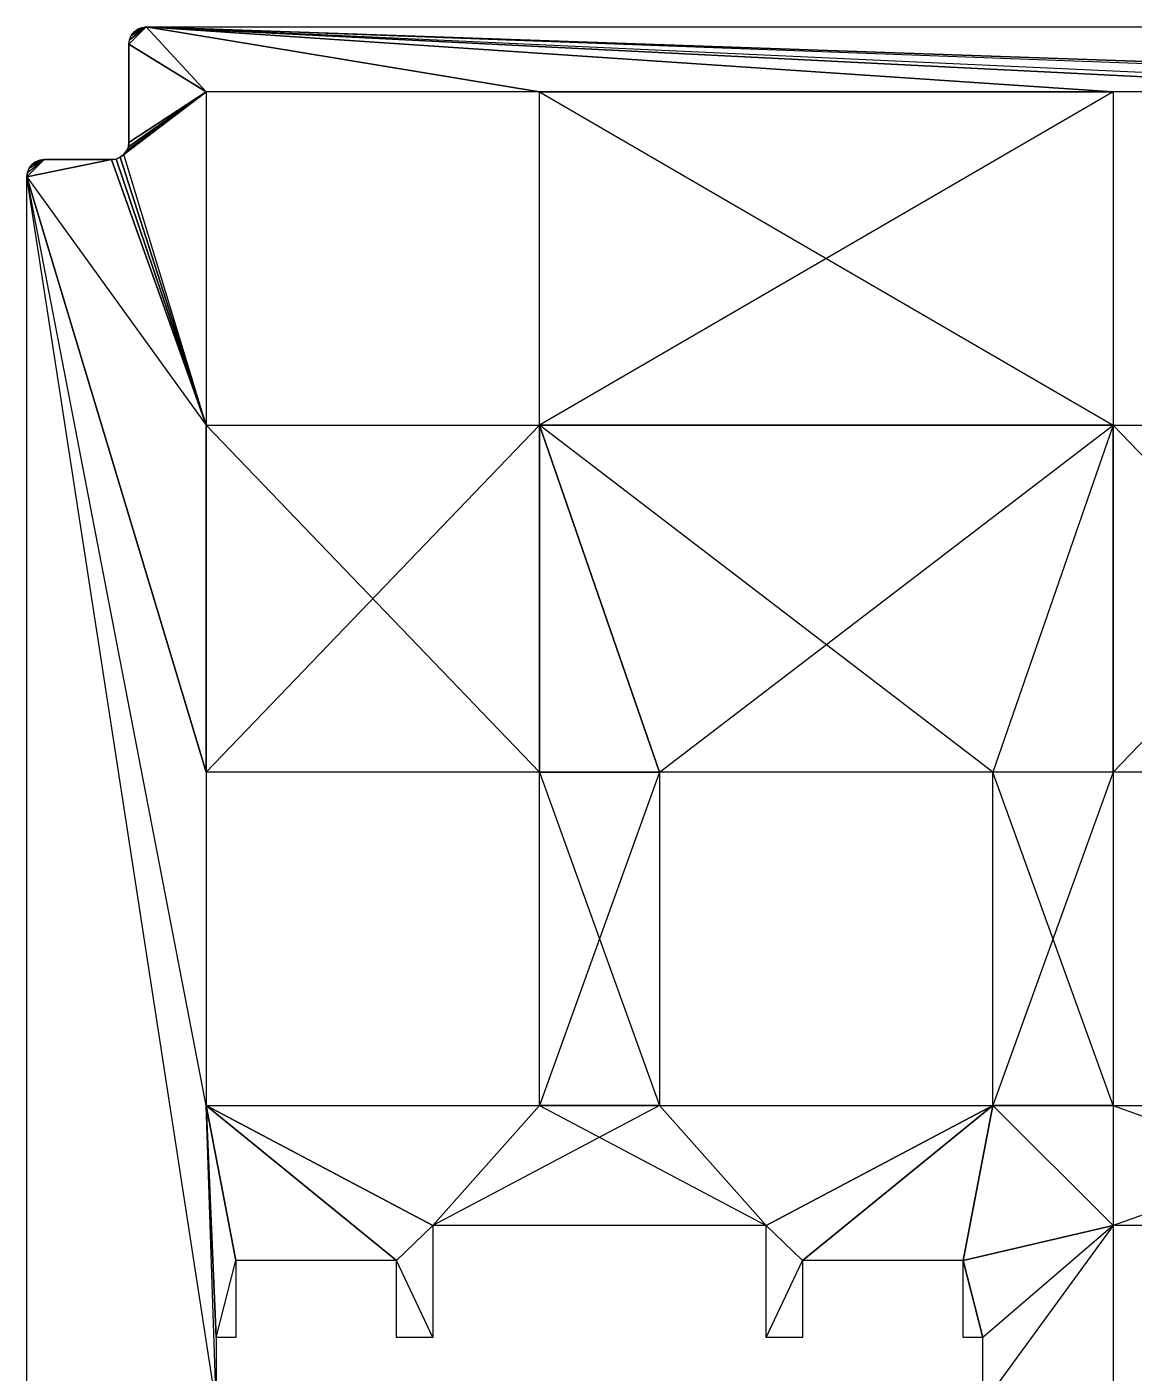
# Model space of a CAD drawing. Extents: x 0 to 157, y -131 to -5.
# Drawn here: x 0 to 44.9, y -59.2 to -4.6 of the extents above; entities that cross this region are included whole.
import ezdxf

# ---------------------------------------------------------------- set-up
doc = ezdxf.new("R2010")
doc.units = 0
doc.layers.add('NewKeebPlate_v2001', color=7, linetype='CONTINUOUS')

msp = doc.modelspace()

# ---------------------------------------------------------------- linework, layer by layer
at = {"layer": 'NewKeebPlate_v2001'}
for p, q in [((4.13269, -5.32484), (4.83269, -4.62484)), ((4.13269, -5.32484), (4.83269, -4.62484)), ((4.83269, -4.62484, 1.5), (4.13269, -5.32484, 1.5)), ((4.83269, -4.62484, 1.5), (4.13269, -5.32484, 1.5)), ((4.15654, -5.14366), (4.83269, -4.62484)), ((4.15654, -5.14366), (4.83269, -4.62484)), ((4.83269, -4.62484, 1.5), (4.15654, -5.14366, 1.5)), ((4.83269, -4.62484, 1.5), (4.15654, -5.14366, 1.5)), ((4.22647, -4.97484), (4.83269, -4.62484)), ((4.22647, -4.97484), (4.83269, -4.62484)), ((4.83269, -4.62484, 1.5), (4.22647, -4.97484, 1.5)), ((4.83269, -4.62484, 1.5), (4.22647, -4.97484, 1.5)), ((4.22647, -4.97484), (4.33771, -4.82986)), ((4.22647, -4.97484), (4.33771, -4.82986)), ((4.22647, -4.97484, 1.5), (4.33771, -4.82986)), ((4.22647, -4.97484, 1.5), (4.33771, -4.82986)), ((4.22647, -4.97484, 1.5), (4.33771, -4.82986, 1.5)), ((4.22647, -4.97484, 1.5), (4.33771, -4.82986, 1.5)), ((4.33771, -4.82986), (4.83269, -4.62484)), ((4.33771, -4.82986), (4.83269, -4.62484)), ((4.83269, -4.62484, 1.5), (4.33771, -4.82986, 1.5)), ((4.83269, -4.62484, 1.5), (4.33771, -4.82986, 1.5)), ((4.33771, -4.82986), (4.48269, -4.71862)), ((4.33771, -4.82986), (4.48269, -4.71862)), ((4.33771, -4.82986, 1.5), (4.48269, -4.71862)), ((4.33771, -4.82986, 1.5), (4.48269, -4.71862)), ((4.33771, -4.82986, 1.5), (4.48269, -4.71862, 1.5)), ((4.33771, -4.82986, 1.5), (4.48269, -4.71862, 1.5)), ((4.33771, -4.82986, 1.5), (4.33771, -4.82986)), ((4.33771, -4.82986, 1.5), (4.33771, -4.82986)), ((4.48269, -4.71862), (4.83269, -4.62484)), ((4.48269, -4.71862), (4.83269, -4.62484)), ((4.83269, -4.62484, 1.5), (4.48269, -4.71862, 1.5)), ((4.83269, -4.62484, 1.5), (4.48269, -4.71862, 1.5)), ((4.48269, -4.71862), (4.65151, -4.64869)), ((4.48269, -4.71862), (4.65151, -4.64869)), ((4.48269, -4.71862, 1.5), (4.65151, -4.64869)), ((4.48269, -4.71862, 1.5), (4.65151, -4.64869)), ((4.48269, -4.71862, 1.5), (4.65151, -4.64869, 1.5)), ((4.48269, -4.71862, 1.5), (4.65151, -4.64869, 1.5)), ((4.48269, -4.71862, 1.5), (4.48269, -4.71862)), ((4.48269, -4.71862, 1.5), (4.48269, -4.71862)), ((4.65151, -4.64869), (4.83269, -4.62484)), ((4.65151, -4.64869), (4.83269, -4.62484)), ((4.65151, -4.64869, 1.5), (4.83269, -4.62484)), ((4.65151, -4.64869, 1.5), (4.83269, -4.62484)), ((4.65151, -4.64869, 1.5), (4.83269, -4.62484, 1.5)), ((4.65151, -4.64869, 1.5), (4.83269, -4.62484, 1.5)), ((4.65151, -4.64869, 1.5), (4.65151, -4.64869)), ((4.65151, -4.64869, 1.5), (4.65151, -4.64869)), ((4.83269, -4.62484), (80.7394, -7.25754)), ((75.8696, -7.25754), (4.83269, -4.62484)), ((62.3689, -7.25754), (4.83269, -4.62484)), ((75.8696, -7.25754), (4.83269, -4.62484)), ((57.4991, -7.25754), (4.83269, -4.62484)), ((62.3689, -7.25754), (4.83269, -4.62484)), ((57.4991, -7.25754), (4.83269, -4.62484)), ((43.9985, -7.25754), (4.83269, -4.62484)), ((20.7581, -7.25754), (4.83269, -4.62484)), ((43.9985, -7.25754), (4.83269, -4.62484)), ((7.25754, -7.25754), (4.83269, -4.62484)), ((20.7581, -7.25754), (4.83269, -4.62484)), ((7.25754, -7.25754), (4.83269, -4.62484)), ((4.83269, -4.62484), (80.7394, -7.25754)), ((4.83269, -4.62484), (152.265, -4.62484)), ((4.83269, -4.62484, 1.5), (4.83269, -4.62484)), ((4.83269, -4.62484), (152.265, -4.62484)), ((4.83269, -4.62484), (152.265, -4.62484, 1.5)), ((4.83269, -4.62484, 1.5), (152.265, -4.62484, 1.5)), ((4.83269, -4.62484), (152.265, -4.62484, 1.5)), ((4.83269, -4.62484, 1.5), (4.83269, -4.62484)), ((7.25754, -7.25754, 1.5), (4.83269, -4.62484, 1.5)), ((4.83269, -4.62484, 1.5), (57.4991, -7.25754, 1.5)), ((62.3689, -7.25754, 1.5), (4.83269, -4.62484, 1.5)), ((75.8696, -7.25754, 1.5), (4.83269, -4.62484, 1.5)), ((62.3689, -7.25754, 1.5), (4.83269, -4.62484, 1.5)), ((80.7394, -7.25754, 1.5), (4.83269, -4.62484, 1.5)), ((75.8696, -7.25754, 1.5), (4.83269, -4.62484, 1.5)), ((4.83269, -4.62484, 1.5), (152.265, -4.62484, 1.5)), ((80.7394, -7.25754, 1.5), (4.83269, -4.62484, 1.5)), ((4.83269, -4.62484, 1.5), (57.4991, -7.25754, 1.5)), ((4.83269, -4.62484, 1.5), (43.9985, -7.25754, 1.5)), ((4.83269, -4.62484, 1.5), (43.9985, -7.25754, 1.5)), ((4.83269, -4.62484, 1.5), (20.7581, -7.25754, 1.5)), ((7.25754, -7.25754, 1.5), (4.83269, -4.62484, 1.5)), ((4.83269, -4.62484, 1.5), (20.7581, -7.25754, 1.5)), ((4.13269, -5.32484), (4.15654, -5.14366)), ((4.13269, -5.32484), (4.15654, -5.14366)), ((4.13269, -5.32484, 1.5), (4.15654, -5.14366)), ((4.13269, -5.32484, 1.5), (4.15654, -5.14366)), ((4.13269, -5.32484, 1.5), (4.15654, -5.14366, 1.5)), ((4.13269, -5.32484, 1.5), (4.15654, -5.14366, 1.5)), ((4.13269, -5.32484), (7.25754, -7.25754)), ((4.13269, -9.3), (4.13269, -5.32484)), ((4.13269, -5.32484), (7.25754, -7.25754)), ((4.13269, -5.32484), (4.13269, -5.32484, 1.5)), ((4.13269, -9.3, 1.5), (4.13269, -5.32484, 1.5)), ((4.13269, -5.32484, 1.5), (4.13269, -9.3)), ((4.13269, -9.3), (4.13269, -5.32484)), ((4.13269, -5.32484, 1.5), (4.13269, -9.3)), ((4.13269, -5.32484), (4.13269, -5.32484, 1.5)), ((4.13269, -9.3, 1.5), (4.13269, -5.32484, 1.5)), ((7.25754, -7.25754, 1.5), (4.13269, -5.32484, 1.5)), ((7.25754, -7.25754, 1.5), (4.13269, -5.32484, 1.5)), ((4.15654, -5.14366), (4.22647, -4.97484)), ((4.15654, -5.14366), (4.22647, -4.97484)), ((4.15654, -5.14366, 1.5), (4.22647, -4.97484)), ((4.15654, -5.14366, 1.5), (4.22647, -4.97484)), ((4.15654, -5.14366, 1.5), (4.22647, -4.97484, 1.5)), ((4.15654, -5.14366, 1.5), (4.22647, -4.97484, 1.5)), ((4.15654, -5.14366, 1.5), (4.15654, -5.14366)), ((4.15654, -5.14366, 1.5), (4.15654, -5.14366)), ((4.22647, -4.97484, 1.5), (4.22647, -4.97484)), ((4.22647, -4.97484, 1.5), (4.22647, -4.97484)), ((3.92766, -9.79497), (7.25754, -7.25754)), ((3.92766, -9.79497), (7.25754, -7.25754)), ((7.25754, -7.25754, 1.5), (3.92766, -9.79497, 1.5)), ((7.25754, -7.25754, 1.5), (3.92766, -9.79497, 1.5)), ((4.03891, -9.65), (7.25754, -7.25754)), ((4.03891, -9.65), (7.25754, -7.25754)), ((7.25754, -7.25754, 1.5), (4.03891, -9.65, 1.5)), ((7.25754, -7.25754, 1.5), (4.03891, -9.65, 1.5)), ((4.10884, -9.48117), (7.25754, -7.25754)), ((4.10884, -9.48117), (7.25754, -7.25754)), ((7.25754, -7.25754, 1.5), (4.10884, -9.48117, 1.5)), ((7.25754, -7.25754, 1.5), (4.10884, -9.48117, 1.5)), ((4.13269, -9.3), (7.25754, -7.25754)), ((4.13269, -9.3), (7.25754, -7.25754)), ((7.25754, -7.25754, 1.5), (4.13269, -9.3, 1.5)), ((7.25754, -7.25754, 1.5), (4.13269, -9.3, 1.5)), ((20.7581, -7.25754), (7.25754, -7.25754)), ((7.25754, -7.25754), (7.25754, -20.7581)), ((7.25754, -7.25754), (7.25754, -20.7581)), ((7.25754, -7.25754), (7.25754, -20.7581, 1.5)), ((7.25754, -7.25754, 1.5), (7.25754, -20.7581, 1.5)), ((7.25754, -7.25754), (7.25754, -20.7581, 1.5)), ((7.25754, -7.25754), (7.25754, -7.25754, 1.5)), ((7.25754, -7.25754), (7.25754, -7.25754, 1.5)), ((20.7581, -7.25754), (7.25754, -7.25754)), ((20.7581, -7.25754), (7.25754, -7.25754, 1.5)), ((20.7581, -7.25754, 1.5), (7.25754, -7.25754, 1.5)), ((20.7581, -7.25754), (7.25754, -7.25754, 1.5)), ((7.25754, -7.25754, 1.5), (7.25754, -20.7581, 1.5)), ((20.7581, -7.25754, 1.5), (7.25754, -7.25754, 1.5)), ((43.9985, -7.25754), (20.7581, -7.25754)), ((20.7581, -20.7581), (20.7581, -7.25754)), ((43.9985, -7.25754), (20.7581, -7.25754)), ((43.9985, -7.25754), (20.7581, -20.7581)), ((43.9985, -7.25754), (20.7581, -20.7581)), ((20.7581, -7.25754, 1.5), (20.7581, -7.25754)), ((20.7581, -20.7581), (20.7581, -7.25754)), ((20.7581, -20.7581), (20.7581, -7.25754, 1.5)), ((20.7581, -20.7581, 1.5), (20.7581, -7.25754, 1.5)), ((20.7581, -20.7581), (20.7581, -7.25754, 1.5)), ((20.7581, -7.25754, 1.5), (20.7581, -7.25754)), ((20.7581, -7.25754, 1.5), (43.9985, -7.25754, 1.5)), ((20.7581, -7.25754, 1.5), (43.9985, -7.25754, 1.5)), ((20.7581, -7.25754, 1.5), (43.9985, -20.7581, 1.5)), ((20.7581, -7.25754, 1.5), (43.9985, -20.7581, 1.5)), ((20.7581, -20.7581, 1.5), (20.7581, -7.25754, 1.5)), ((57.4991, -7.25754), (43.9985, -7.25754)), ((43.9985, -7.25754), (43.9985, -20.7581)), ((43.9985, -7.25754), (43.9985, -20.7581)), ((43.9985, -7.25754), (43.9985, -20.7581, 1.5)), ((43.9985, -7.25754, 1.5), (43.9985, -20.7581, 1.5)), ((43.9985, -7.25754), (43.9985, -20.7581, 1.5)), ((43.9985, -7.25754), (43.9985, -7.25754, 1.5)), ((43.9985, -7.25754), (43.9985, -7.25754, 1.5)), ((57.4991, -7.25754), (43.9985, -7.25754)), ((57.4991, -7.25754), (43.9985, -7.25754, 1.5)), ((57.4991, -7.25754, 1.5), (43.9985, -7.25754, 1.5)), ((57.4991, -7.25754), (43.9985, -7.25754, 1.5)), ((57.4991, -7.25754, 1.5), (43.9985, -7.25754, 1.5)), ((43.9985, -7.25754, 1.5), (43.9985, -20.7581, 1.5)), ((3.78269, -9.90622), (3.92766, -9.79497)), ((3.78269, -9.90622, 1.5), (3.92766, -9.79497, 1.5)), ((3.92766, -9.79497), (3.78269, -9.90622, 1.5)), ((3.92766, -9.79497), (3.78269, -9.90622, 1.5)), ((3.78269, -9.90622), (3.92766, -9.79497)), ((3.78269, -9.90622, 1.5), (3.92766, -9.79497, 1.5)), ((3.92766, -9.79497), (4.03891, -9.65)), ((3.92766, -9.79497, 1.5), (4.03891, -9.65, 1.5)), ((4.03891, -9.65), (3.92766, -9.79497, 1.5)), ((4.03891, -9.65), (3.92766, -9.79497, 1.5)), ((3.92766, -9.79497), (4.03891, -9.65)), ((3.92766, -9.79497, 1.5), (4.03891, -9.65, 1.5)), ((7.25754, -20.7581), (3.92766, -9.79497)), ((7.25754, -20.7581), (3.92766, -9.79497)), ((3.92766, -9.79497), (3.92766, -9.79497, 1.5)), ((3.92766, -9.79497), (3.92766, -9.79497, 1.5)), ((7.25754, -20.7581, 1.5), (3.92766, -9.79497, 1.5)), ((7.25754, -20.7581, 1.5), (3.92766, -9.79497, 1.5)), ((4.03891, -9.65), (4.10884, -9.48117)), ((4.03891, -9.65, 1.5), (4.10884, -9.48117, 1.5)), ((4.10884, -9.48117), (4.03891, -9.65, 1.5)), ((4.10884, -9.48117), (4.03891, -9.65, 1.5)), ((4.03891, -9.65), (4.10884, -9.48117)), ((4.03891, -9.65, 1.5), (4.10884, -9.48117, 1.5)), ((4.03891, -9.65), (4.03891, -9.65, 1.5)), ((4.03891, -9.65), (4.03891, -9.65, 1.5)), ((4.10884, -9.48117, 1.5), (4.13269, -9.3, 1.5)), ((4.13269, -9.3), (4.10884, -9.48117, 1.5)), ((4.13269, -9.3), (4.10884, -9.48117, 1.5)), ((4.10884, -9.48117), (4.13269, -9.3)), ((4.10884, -9.48117), (4.13269, -9.3)), ((4.10884, -9.48117, 1.5), (4.13269, -9.3, 1.5)), ((4.10884, -9.48117), (4.10884, -9.48117, 1.5)), ((4.10884, -9.48117), (4.10884, -9.48117, 1.5)), ((4.13269, -9.3, 1.5), (4.13269, -9.3)), ((4.13269, -9.3, 1.5), (4.13269, -9.3)), ((3.43269, -10), (0, -10.7)), ((0.7, -10), (0, -10.7)), ((3.43269, -10), (0, -10.7)), ((0.7, -10), (0, -10.7)), ((0, -10.7, 1.5), (0.7, -10, 1.5)), ((0, -10.7, 1.5), (0.7, -10, 1.5)), ((0, -10.7, 1.5), (3.43269, -10, 1.5)), ((0, -10.7, 1.5), (3.43269, -10, 1.5)), ((0.02385, -10.5188), (0.7, -10)), ((0.02385, -10.5188), (0.7, -10)), ((0.02385, -10.5188, 1.5), (0.7, -10, 1.5)), ((0.02385, -10.5188, 1.5), (0.7, -10, 1.5)), ((0.09378, -10.35), (0.02385, -10.5188)), ((0.02385, -10.5188, 1.5), (0.09378, -10.35)), ((0.02385, -10.5188, 1.5), (0.09378, -10.35)), ((0.02385, -10.5188, 1.5), (0.09378, -10.35, 1.5)), ((0.09378, -10.35), (0.02385, -10.5188)), ((0.02385, -10.5188, 1.5), (0.09378, -10.35, 1.5)), ((0.09378, -10.35), (0.7, -10)), ((0.09378, -10.35), (0.7, -10)), ((0.09378, -10.35, 1.5), (0.7, -10, 1.5)), ((0.09378, -10.35, 1.5), (0.7, -10, 1.5)), ((0.20503, -10.205), (0.09378, -10.35)), ((0.09378, -10.35, 1.5), (0.20503, -10.205)), ((0.09378, -10.35, 1.5), (0.20503, -10.205)), ((0.09378, -10.35, 1.5), (0.20503, -10.205, 1.5)), ((0.20503, -10.205), (0.09378, -10.35)), ((0.09378, -10.35, 1.5), (0.20503, -10.205, 1.5)), ((0.09378, -10.35, 1.5), (0.09378, -10.35)), ((0.09378, -10.35, 1.5), (0.09378, -10.35)), ((0.20503, -10.205), (0.7, -10)), ((0.20503, -10.205), (0.7, -10)), ((0.20503, -10.205, 1.5), (0.7, -10, 1.5)), ((0.20503, -10.205, 1.5), (0.7, -10, 1.5)), ((0.35, -10.0938), (0.20503, -10.205)), ((0.20503, -10.205, 1.5), (0.35, -10.0938)), ((0.20503, -10.205, 1.5), (0.35, -10.0938)), ((0.20503, -10.205, 1.5), (0.35, -10.0938, 1.5)), ((0.35, -10.0938), (0.20503, -10.205)), ((0.20503, -10.205, 1.5), (0.35, -10.0938, 1.5)), ((0.20503, -10.205, 1.5), (0.20503, -10.205)), ((0.20503, -10.205, 1.5), (0.20503, -10.205)), ((0.35, -10.0938), (0.7, -10)), ((0.35, -10.0938), (0.7, -10)), ((0.35, -10.0938, 1.5), (0.7, -10, 1.5)), ((0.35, -10.0938, 1.5), (0.7, -10, 1.5)), ((0.51883, -10.0239), (0.35, -10.0938)), ((0.35, -10.0938, 1.5), (0.51883, -10.0239)), ((0.35, -10.0938, 1.5), (0.51883, -10.0239)), ((0.35, -10.0938, 1.5), (0.51883, -10.0239, 1.5)), ((0.51883, -10.0239), (0.35, -10.0938)), ((0.35, -10.0938, 1.5), (0.51883, -10.0239, 1.5)), ((0.35, -10.0938, 1.5), (0.35, -10.0938)), ((0.35, -10.0938, 1.5), (0.35, -10.0938)), ((0.7, -10), (0.51883, -10.0239)), ((0.51883, -10.0239, 1.5), (0.7, -10)), ((0.51883, -10.0239, 1.5), (0.7, -10)), ((0.51883, -10.0239, 1.5), (0.7, -10, 1.5)), ((0.7, -10), (0.51883, -10.0239)), ((0.51883, -10.0239, 1.5), (0.7, -10, 1.5)), ((0.51883, -10.0239, 1.5), (0.51883, -10.0239)), ((0.51883, -10.0239, 1.5), (0.51883, -10.0239)), ((0.7, -10, 1.5), (0.7, -10)), ((0.7, -10), (3.43269, -10)), ((0.7, -10, 1.5), (0.7, -10)), ((0.7, -10, 1.5), (3.43269, -10, 1.5)), ((3.43269, -10, 1.5), (0.7, -10)), ((0.7, -10), (3.43269, -10)), ((3.43269, -10, 1.5), (0.7, -10)), ((0.7, -10, 1.5), (3.43269, -10, 1.5)), ((3.43269, -10), (3.61386, -9.97615)), ((3.43269, -10, 1.5), (3.61386, -9.97615, 1.5)), ((3.61386, -9.97615), (3.43269, -10, 1.5)), ((3.61386, -9.97615), (3.43269, -10, 1.5)), ((3.43269, -10), (3.61386, -9.97615)), ((3.43269, -10, 1.5), (3.61386, -9.97615, 1.5)), ((3.43269, -10), (7.25754, -20.7581)), ((3.43269, -10), (7.25754, -20.7581)), ((3.43269, -10, 1.5), (3.43269, -10)), ((3.43269, -10, 1.5), (3.43269, -10)), ((7.25754, -20.7581, 1.5), (3.43269, -10, 1.5)), ((7.25754, -20.7581, 1.5), (3.43269, -10, 1.5)), ((3.61386, -9.97615), (3.78269, -9.90622)), ((3.61386, -9.97615, 1.5), (3.78269, -9.90622, 1.5)), ((3.78269, -9.90622), (3.61386, -9.97615, 1.5)), ((3.78269, -9.90622), (3.61386, -9.97615, 1.5)), ((3.61386, -9.97615), (3.78269, -9.90622)), ((3.61386, -9.97615, 1.5), (3.78269, -9.90622, 1.5)), ((3.61386, -9.97615), (7.25754, -20.7581)), ((3.61386, -9.97615), (7.25754, -20.7581)), ((3.61386, -9.97615), (3.61386, -9.97615, 1.5)), ((3.61386, -9.97615), (3.61386, -9.97615, 1.5)), ((7.25754, -20.7581, 1.5), (3.61386, -9.97615, 1.5)), ((7.25754, -20.7581, 1.5), (3.61386, -9.97615, 1.5)), ((3.78269, -9.90622), (7.25754, -20.7581)), ((3.78269, -9.90622), (7.25754, -20.7581)), ((3.78269, -9.90622), (3.78269, -9.90622, 1.5)), ((3.78269, -9.90622), (3.78269, -9.90622, 1.5)), ((7.25754, -20.7581, 1.5), (3.78269, -9.90622, 1.5)), ((7.25754, -20.7581, 1.5), (3.78269, -9.90622, 1.5)), ((0.02385, -10.5188), (0, -10.7)), ((0, -10.7, 1.5), (0.02385, -10.5188)), ((0, -10.7, 1.5), (0.02385, -10.5188)), ((0, -10.7, 1.5), (0.02385, -10.5188, 1.5)), ((0.02385, -10.5188), (0, -10.7)), ((0, -10.7, 1.5), (0.02385, -10.5188, 1.5)), ((7.25754, -48.3139), (0, -10.7)), ((0, -10.7), (7.25754, -34.8132)), ((0, -10.7), (7.25754, -34.8132)), ((0, -10.7), (7.25754, -20.7581)), ((7.25754, -48.3139), (0, -10.7)), ((7.66642, -60.4162), (0, -10.7)), ((7.66642, -60.4162), (0, -10.7)), ((0, -118.095), (0, -10.7)), ((0, -10.7), (7.25754, -20.7581)), ((0, -10.7), (0, -10.7, 1.5)), ((0, -10.7), (0, -10.7, 1.5)), ((0, -118.095), (0, -10.7)), ((0, -118.095), (0, -10.7, 1.5)), ((0, -118.095, 1.5), (0, -10.7, 1.5)), ((0, -118.095), (0, -10.7, 1.5)), ((0, -10.7, 1.5), (7.25754, -20.7581, 1.5)), ((0, -118.095, 1.5), (0, -10.7, 1.5)), ((7.66642, -60.4162, 1.5), (0, -10.7, 1.5)), ((7.25754, -48.3139, 1.5), (0, -10.7, 1.5)), ((7.66642, -60.4162, 1.5), (0, -10.7, 1.5)), ((7.25754, -34.8132, 1.5), (0, -10.7, 1.5)), ((7.25754, -48.3139, 1.5), (0, -10.7, 1.5)), ((0, -10.7, 1.5), (7.25754, -20.7581, 1.5)), ((7.25754, -34.8132, 1.5), (0, -10.7, 1.5)), ((0.02385, -10.5188, 1.5), (0.02385, -10.5188)), ((0.02385, -10.5188, 1.5), (0.02385, -10.5188)), ((7.25754, -34.8132), (20.7581, -20.7581)), ((7.25754, -34.8132), (20.7581, -20.7581)), ((7.25754, -20.7581), (7.25754, -34.8132)), ((7.25754, -20.7581), (20.7581, -20.7581)), ((7.25754, -20.7581), (7.25754, -34.8132)), ((7.25754, -20.7581, 1.5), (7.25754, -20.7581)), ((7.25754, -20.7581), (20.7581, -20.7581)), ((7.25754, -20.7581), (20.7581, -20.7581, 1.5)), ((7.25754, -20.7581, 1.5), (20.7581, -20.7581, 1.5)), ((7.25754, -20.7581), (20.7581, -20.7581, 1.5)), ((7.25754, -20.7581, 1.5), (7.25754, -20.7581)), ((7.25754, -34.8132, 1.5), (7.25754, -20.7581, 1.5)), ((20.7581, -34.8132, 1.5), (7.25754, -20.7581, 1.5)), ((7.25754, -34.8132, 1.5), (7.25754, -20.7581, 1.5)), ((7.25754, -20.7581, 1.5), (20.7581, -20.7581, 1.5)), ((20.7581, -34.8132, 1.5), (7.25754, -20.7581, 1.5)), ((20.7581, -20.7581), (20.7581, -34.8132)), ((20.7581, -20.7581), (20.7581, -34.8132)), ((20.7581, -20.7581), (25.628, -34.8132)), ((43.9985, -20.7581), (20.7581, -20.7581)), ((20.7581, -20.7581), (25.628, -34.8132)), ((43.9985, -20.7581), (20.7581, -20.7581)), ((20.7581, -20.7581, 1.5), (20.7581, -20.7581)), ((20.7581, -20.7581, 1.5), (20.7581, -20.7581)), ((20.7581, -34.8132, 1.5), (20.7581, -20.7581, 1.5)), ((25.628, -34.8132, 1.5), (20.7581, -20.7581, 1.5)), ((20.7581, -34.8132, 1.5), (20.7581, -20.7581, 1.5)), ((39.1286, -34.8132, 1.5), (20.7581, -20.7581, 1.5)), ((25.628, -34.8132, 1.5), (20.7581, -20.7581, 1.5)), ((20.7581, -20.7581, 1.5), (43.9985, -20.7581, 1.5)), ((20.7581, -20.7581, 1.5), (43.9985, -20.7581, 1.5)), ((39.1286, -34.8132, 1.5), (20.7581, -20.7581, 1.5)), ((25.628, -34.8132), (43.9985, -20.7581)), ((25.628, -34.8132), (43.9985, -20.7581)), ((43.9985, -20.7581), (39.1286, -34.8132)), ((43.9985, -20.7581), (39.1286, -34.8132)), ((43.9985, -20.7581, 1.5), (39.1286, -34.8132, 1.5)), ((43.9985, -20.7581, 1.5), (39.1286, -34.8132, 1.5)), ((43.9985, -34.8132), (57.4991, -20.7581)), ((43.9985, -20.7581), (43.9985, -34.8132)), ((43.9985, -20.7581), (43.9985, -34.8132)), ((43.9985, -20.7581), (57.4991, -20.7581)), ((43.9985, -34.8132), (57.4991, -20.7581)), ((43.9985, -20.7581, 1.5), (43.9985, -20.7581)), ((43.9985, -20.7581), (57.4991, -20.7581)), ((43.9985, -20.7581), (57.4991, -20.7581, 1.5)), ((43.9985, -20.7581, 1.5), (57.4991, -20.7581, 1.5)), ((43.9985, -20.7581), (57.4991, -20.7581, 1.5)), ((43.9985, -20.7581, 1.5), (43.9985, -20.7581)), ((43.9985, -34.8132, 1.5), (43.9985, -20.7581, 1.5)), ((57.4991, -34.8132, 1.5), (43.9985, -20.7581, 1.5)), ((43.9985, -34.8132, 1.5), (43.9985, -20.7581, 1.5)), ((43.9985, -20.7581, 1.5), (57.4991, -20.7581, 1.5)), ((57.4991, -34.8132, 1.5), (43.9985, -20.7581, 1.5)), ((20.7581, -34.8132), (7.25754, -34.8132)), ((7.25754, -34.8132), (7.25754, -48.3139)), ((7.25754, -34.8132), (7.25754, -48.3139)), ((7.25754, -34.8132), (7.25754, -48.3139, 1.5)), ((7.25754, -34.8132, 1.5), (7.25754, -48.3139, 1.5)), ((7.25754, -34.8132), (7.25754, -48.3139, 1.5)), ((7.25754, -34.8132), (7.25754, -34.8132, 1.5)), ((7.25754, -34.8132), (7.25754, -34.8132, 1.5)), ((20.7581, -34.8132), (7.25754, -34.8132)), ((20.7581, -34.8132), (7.25754, -34.8132, 1.5)), ((20.7581, -34.8132, 1.5), (7.25754, -34.8132, 1.5)), ((20.7581, -34.8132), (7.25754, -34.8132, 1.5)), ((7.25754, -34.8132, 1.5), (7.25754, -48.3139, 1.5)), ((20.7581, -34.8132, 1.5), (7.25754, -34.8132, 1.5)), ((25.628, -34.8132), (20.7581, -34.8132)), ((20.7581, -48.3139), (20.7581, -34.8132)), ((25.628, -34.8132), (20.7581, -34.8132)), ((25.628, -34.8132), (20.7581, -48.3139)), ((25.628, -34.8132), (20.7581, -48.3139)), ((20.7581, -34.8132, 1.5), (20.7581, -34.8132)), ((20.7581, -48.3139), (20.7581, -34.8132)), ((20.7581, -48.3139), (20.7581, -34.8132, 1.5)), ((20.7581, -48.3139, 1.5), (20.7581, -34.8132, 1.5)), ((20.7581, -48.3139), (20.7581, -34.8132, 1.5)), ((20.7581, -34.8132, 1.5), (20.7581, -34.8132)), ((20.7581, -34.8132, 1.5), (25.628, -34.8132, 1.5)), ((20.7581, -34.8132, 1.5), (25.628, -34.8132, 1.5)), ((20.7581, -34.8132, 1.5), (25.628, -48.3139, 1.5)), ((20.7581, -34.8132, 1.5), (25.628, -48.3139, 1.5)), ((20.7581, -48.3139, 1.5), (20.7581, -34.8132, 1.5)), ((25.628, -34.8132), (25.628, -48.3139)), ((39.1286, -34.8132), (25.628, -34.8132)), ((25.628, -34.8132), (25.628, -48.3139)), ((25.628, -34.8132), (25.628, -48.3139, 1.5)), ((25.628, -34.8132, 1.5), (25.628, -48.3139, 1.5)), ((25.628, -34.8132), (25.628, -48.3139, 1.5)), ((25.628, -34.8132), (25.628, -34.8132, 1.5)), ((25.628, -34.8132), (25.628, -34.8132, 1.5)), ((39.1286, -34.8132), (25.628, -34.8132)), ((39.1286, -34.8132), (25.628, -34.8132, 1.5)), ((39.1286, -34.8132, 1.5), (25.628, -34.8132, 1.5)), ((39.1286, -34.8132), (25.628, -34.8132, 1.5)), ((39.1286, -34.8132, 1.5), (25.628, -34.8132, 1.5)), ((25.628, -34.8132, 1.5), (25.628, -48.3139, 1.5)), ((43.9985, -34.8132), (39.1286, -34.8132)), ((39.1286, -48.3139), (39.1286, -34.8132)), ((43.9985, -34.8132), (39.1286, -34.8132)), ((43.9985, -34.8132), (39.1286, -48.3139)), ((43.9985, -34.8132), (39.1286, -48.3139)), ((39.1286, -34.8132, 1.5), (39.1286, -34.8132)), ((39.1286, -48.3139), (39.1286, -34.8132)), ((39.1286, -48.3139), (39.1286, -34.8132, 1.5)), ((39.1286, -48.3139, 1.5), (39.1286, -34.8132, 1.5)), ((39.1286, -48.3139), (39.1286, -34.8132, 1.5)), ((39.1286, -34.8132, 1.5), (39.1286, -34.8132)), ((39.1286, -48.3139, 1.5), (39.1286, -34.8132, 1.5)), ((43.9985, -48.3139, 1.5), (39.1286, -34.8132, 1.5)), ((43.9985, -34.8132, 1.5), (39.1286, -34.8132, 1.5)), ((43.9985, -48.3139, 1.5), (39.1286, -34.8132, 1.5)), ((43.9985, -34.8132, 1.5), (39.1286, -34.8132, 1.5)), ((57.4991, -34.8132), (43.9985, -34.8132)), ((43.9985, -34.8132), (43.9985, -48.3139)), ((43.9985, -34.8132), (43.9985, -48.3139)), ((43.9985, -34.8132), (43.9985, -48.3139, 1.5)), ((43.9985, -34.8132, 1.5), (43.9985, -48.3139, 1.5)), ((43.9985, -34.8132), (43.9985, -48.3139, 1.5)), ((43.9985, -34.8132), (43.9985, -34.8132, 1.5)), ((43.9985, -34.8132), (43.9985, -34.8132, 1.5)), ((57.4991, -34.8132), (43.9985, -34.8132)), ((57.4991, -34.8132), (43.9985, -34.8132, 1.5)), ((57.4991, -34.8132, 1.5), (43.9985, -34.8132, 1.5)), ((57.4991, -34.8132), (43.9985, -34.8132, 1.5)), ((43.9985, -34.8132, 1.5), (43.9985, -48.3139, 1.5)), ((57.4991, -34.8132, 1.5), (43.9985, -34.8132, 1.5)), ((7.25754, -48.3139), (20.7581, -48.3139)), ((16.4428, -53.1837), (7.25754, -48.3139)), ((14.9722, -54.6013), (7.25754, -48.3139)), ((16.4428, -53.1837), (7.25754, -48.3139)), ((8.46295, -54.6013), (7.25754, -48.3139)), ((14.9722, -54.6013), (7.25754, -48.3139)), ((8.46295, -54.6013), (7.25754, -48.3139)), ((7.66642, -57.7161), (7.25754, -48.3139)), ((7.66642, -57.7161), (7.25754, -48.3139)), ((7.66642, -60.4162), (7.25754, -48.3139)), ((7.66642, -60.4162), (7.25754, -48.3139)), ((7.25754, -48.3139, 1.5), (7.25754, -48.3139)), ((7.25754, -48.3139), (20.7581, -48.3139)), ((7.25754, -48.3139), (20.7581, -48.3139, 1.5)), ((7.25754, -48.3139, 1.5), (20.7581, -48.3139, 1.5)), ((7.25754, -48.3139), (20.7581, -48.3139, 1.5)), ((7.25754, -48.3139, 1.5), (7.25754, -48.3139)), ((7.66642, -60.4162, 1.5), (7.25754, -48.3139, 1.5)), ((7.25754, -48.3139, 1.5), (16.4428, -53.1837, 1.5)), ((7.25754, -48.3139, 1.5), (20.7581, -48.3139, 1.5)), ((7.25754, -48.3139, 1.5), (16.4428, -53.1837, 1.5)), ((7.25754, -48.3139, 1.5), (14.9722, -54.6013, 1.5)), ((7.25754, -48.3139, 1.5), (14.9722, -54.6013, 1.5)), ((7.25754, -48.3139, 1.5), (8.46295, -54.6013, 1.5)), ((7.25754, -48.3139, 1.5), (8.46295, -54.6013, 1.5)), ((7.25754, -48.3139, 1.5), (7.66642, -57.7161, 1.5)), ((7.66642, -60.4162, 1.5), (7.25754, -48.3139, 1.5)), ((7.25754, -48.3139, 1.5), (7.66642, -57.7161, 1.5)), ((16.4428, -53.1837), (20.7581, -48.3139)), ((25.628, -48.3139), (16.4428, -53.1837)), ((25.628, -48.3139), (16.4428, -53.1837)), ((16.4428, -53.1837), (20.7581, -48.3139)), ((20.7581, -48.3139, 1.5), (16.4428, -53.1837, 1.5)), ((20.7581, -48.3139, 1.5), (16.4428, -53.1837, 1.5)), ((25.628, -48.3139), (20.7581, -48.3139)), ((25.628, -48.3139), (20.7581, -48.3139)), ((20.7581, -48.3139, 1.5), (20.7581, -48.3139)), ((20.7581, -48.3139, 1.5), (20.7581, -48.3139)), ((20.7581, -48.3139, 1.5), (25.628, -48.3139, 1.5)), ((20.7581, -48.3139, 1.5), (25.628, -48.3139, 1.5)), ((20.7581, -48.3139, 1.5), (29.9434, -53.1837, 1.5)), ((20.7581, -48.3139, 1.5), (29.9434, -53.1837, 1.5)), ((25.628, -48.3139), (29.9434, -53.1837)), ((25.628, -48.3139), (29.9434, -53.1837)), ((25.628, -48.3139), (39.1286, -48.3139)), ((25.628, -48.3139, 1.5), (25.628, -48.3139)), ((25.628, -48.3139), (39.1286, -48.3139)), ((25.628, -48.3139), (39.1286, -48.3139, 1.5)), ((25.628, -48.3139, 1.5), (39.1286, -48.3139, 1.5)), ((25.628, -48.3139), (39.1286, -48.3139, 1.5)), ((25.628, -48.3139, 1.5), (25.628, -48.3139)), ((29.9434, -53.1837, 1.5), (25.628, -48.3139, 1.5)), ((25.628, -48.3139, 1.5), (39.1286, -48.3139, 1.5)), ((29.9434, -53.1837, 1.5), (25.628, -48.3139, 1.5)), ((39.1286, -48.3139), (29.9434, -53.1837)), ((39.1286, -48.3139), (29.9434, -53.1837)), ((29.9434, -53.1837, 1.5), (39.1286, -48.3139, 1.5)), ((29.9434, -53.1837, 1.5), (39.1286, -48.3139, 1.5)), ((39.1286, -48.3139), (31.414, -54.6013)), ((39.1286, -48.3139), (31.414, -54.6013)), ((31.414, -54.6013, 1.5), (39.1286, -48.3139, 1.5)), ((31.414, -54.6013, 1.5), (39.1286, -48.3139, 1.5)), ((39.1286, -48.3139), (37.9232, -54.6013)), ((39.1286, -48.3139), (37.9232, -54.6013)), ((37.9232, -54.6013, 1.5), (39.1286, -48.3139, 1.5)), ((37.9232, -54.6013, 1.5), (39.1286, -48.3139, 1.5)), ((39.1286, -48.3139), (43.9985, -53.1837)), ((39.1286, -48.3139), (43.9985, -53.1837)), ((43.9985, -48.3139), (39.1286, -48.3139)), ((43.9985, -48.3139), (39.1286, -48.3139)), ((39.1286, -48.3139, 1.5), (39.1286, -48.3139)), ((39.1286, -48.3139, 1.5), (39.1286, -48.3139)), ((39.1286, -48.3139, 1.5), (43.9985, -48.3139, 1.5)), ((39.1286, -48.3139, 1.5), (43.9985, -53.1837, 1.5)), ((39.1286, -48.3139, 1.5), (43.9985, -48.3139, 1.5)), ((39.1286, -48.3139, 1.5), (43.9985, -53.1837, 1.5)), ((43.9985, -48.3139), (43.9985, -53.1837)), ((57.4991, -48.3139), (43.9985, -53.1837)), ((43.9985, -48.3139), (43.9985, -53.1837)), ((43.9985, -48.3139), (57.4991, -48.3139)), ((57.4991, -48.3139), (43.9985, -53.1837)), ((43.9985, -48.3139, 1.5), (43.9985, -48.3139)), ((43.9985, -48.3139), (57.4991, -48.3139)), ((43.9985, -48.3139), (57.4991, -48.3139, 1.5)), ((43.9985, -48.3139, 1.5), (57.4991, -48.3139, 1.5)), ((43.9985, -48.3139), (57.4991, -48.3139, 1.5)), ((43.9985, -48.3139, 1.5), (43.9985, -48.3139)), ((43.9985, -48.3139, 1.5), (57.4991, -48.3139, 1.5)), ((43.9985, -48.3139, 1.5), (57.4991, -53.1837, 1.5)), ((43.9985, -48.3139, 1.5), (57.4991, -53.1837, 1.5)), ((43.9985, -48.3139, 1.5), (43.9985, -53.1837, 1.5)), ((43.9985, -48.3139, 1.5), (43.9985, -53.1837, 1.5)), ((16.4428, -53.1837), (14.9722, -54.6013)), ((16.4428, -53.1837), (14.9722, -54.6013)), ((14.9722, -54.6013, 1.5), (16.4428, -53.1837, 1.5)), ((14.9722, -54.6013, 1.5), (16.4428, -53.1837, 1.5)), ((29.9434, -53.1837), (16.4428, -53.1837)), ((16.4428, -53.1837), (16.4428, -57.7161)), ((16.4428, -53.1837), (16.4428, -57.7161)), ((16.4428, -53.1837), (16.4428, -57.7161, 1.5)), ((16.4428, -53.1837, 1.5), (16.4428, -57.7161, 1.5)), ((16.4428, -53.1837), (16.4428, -57.7161, 1.5)), ((16.4428, -53.1837), (16.4428, -53.1837, 1.5)), ((16.4428, -53.1837), (16.4428, -53.1837, 1.5)), ((29.9434, -53.1837), (16.4428, -53.1837)), ((29.9434, -53.1837), (16.4428, -53.1837, 1.5)), ((29.9434, -53.1837, 1.5), (16.4428, -53.1837, 1.5)), ((29.9434, -53.1837), (16.4428, -53.1837, 1.5)), ((29.9434, -53.1837, 1.5), (16.4428, -53.1837, 1.5)), ((16.4428, -53.1837, 1.5), (16.4428, -57.7161, 1.5)), ((31.414, -54.6013), (29.9434, -53.1837)), ((31.414, -54.6013), (29.9434, -53.1837)), ((29.9434, -57.7161), (29.9434, -53.1837)), ((29.9434, -53.1837, 1.5), (29.9434, -53.1837)), ((29.9434, -57.7161), (29.9434, -53.1837)), ((29.9434, -57.7161), (29.9434, -53.1837, 1.5)), ((29.9434, -57.7161, 1.5), (29.9434, -53.1837, 1.5)), ((29.9434, -57.7161), (29.9434, -53.1837, 1.5)), ((29.9434, -53.1837, 1.5), (29.9434, -53.1837)), ((29.9434, -53.1837, 1.5), (31.414, -54.6013, 1.5)), ((29.9434, -53.1837, 1.5), (31.414, -54.6013, 1.5)), ((29.9434, -57.7161, 1.5), (29.9434, -53.1837, 1.5)), ((43.9985, -53.1837), (37.9232, -54.6013)), ((43.9985, -53.1837), (37.9232, -54.6013)), ((37.9232, -54.6013, 1.5), (43.9985, -53.1837, 1.5)), ((37.9232, -54.6013, 1.5), (43.9985, -53.1837, 1.5)), ((43.9985, -53.1837), (38.7188, -57.7161)), ((43.9985, -53.1837), (38.7188, -57.7161)), ((43.9985, -53.1837), (38.7188, -60.4162)), ((43.9985, -53.1837), (38.7188, -60.4162)), ((43.9985, -53.1837, 1.5), (38.7188, -60.4162, 1.5)), ((43.9985, -53.1837, 1.5), (38.7188, -60.4162, 1.5)), ((43.9985, -53.1837, 1.5), (38.7188, -57.7161, 1.5)), ((43.9985, -53.1837, 1.5), (38.7188, -57.7161, 1.5)), ((43.9985, -53.1837), (43.9985, -66.6843)), ((57.4991, -53.1837), (43.9985, -53.1837)), ((43.9985, -53.1837), (43.9985, -66.6843)), ((43.9985, -53.1837), (43.9985, -66.6843, 1.5)), ((43.9985, -53.1837, 1.5), (43.9985, -66.6843, 1.5)), ((43.9985, -53.1837), (43.9985, -66.6843, 1.5)), ((43.9985, -53.1837), (43.9985, -53.1837, 1.5)), ((43.9985, -53.1837), (43.9985, -53.1837, 1.5)), ((57.4991, -53.1837), (43.9985, -53.1837)), ((57.4991, -53.1837), (43.9985, -53.1837, 1.5)), ((57.4991, -53.1837, 1.5), (43.9985, -53.1837, 1.5)), ((57.4991, -53.1837), (43.9985, -53.1837, 1.5)), ((57.4991, -53.1837, 1.5), (43.9985, -53.1837, 1.5)), ((43.9985, -53.1837, 1.5), (43.9985, -66.6843, 1.5)), ((7.66642, -57.7161), (8.46295, -54.6013)), ((7.66642, -57.7161), (8.46295, -54.6013)), ((7.66642, -57.7161, 1.5), (8.46295, -54.6013, 1.5)), ((7.66642, -57.7161, 1.5), (8.46295, -54.6013, 1.5)), ((14.9722, -54.6013), (8.46295, -54.6013)), ((8.46295, -54.6013), (8.46295, -57.7161)), ((8.46295, -54.6013, 1.5), (8.46295, -54.6013)), ((14.9722, -54.6013), (8.46295, -54.6013)), ((14.9722, -54.6013), (8.46295, -54.6013, 1.5)), ((14.9722, -54.6013, 1.5), (8.46295, -54.6013, 1.5)), ((14.9722, -54.6013), (8.46295, -54.6013, 1.5)), ((8.46295, -54.6013), (8.46295, -57.7161)), ((8.46295, -54.6013), (8.46295, -57.7161, 1.5)), ((8.46295, -54.6013, 1.5), (8.46295, -57.7161, 1.5)), ((8.46295, -54.6013), (8.46295, -57.7161, 1.5)), ((8.46295, -54.6013, 1.5), (8.46295, -54.6013)), ((14.9722, -54.6013, 1.5), (8.46295, -54.6013, 1.5)), ((8.46295, -54.6013, 1.5), (8.46295, -57.7161, 1.5)), ((16.4428, -57.7161), (14.9722, -54.6013)), ((14.9722, -57.7161), (14.9722, -54.6013)), ((16.4428, -57.7161), (14.9722, -54.6013)), ((14.9722, -54.6013, 1.5), (14.9722, -54.6013)), ((14.9722, -57.7161), (14.9722, -54.6013)), ((14.9722, -57.7161), (14.9722, -54.6013, 1.5)), ((14.9722, -57.7161, 1.5), (14.9722, -54.6013, 1.5)), ((14.9722, -57.7161), (14.9722, -54.6013, 1.5)), ((14.9722, -54.6013, 1.5), (14.9722, -54.6013)), ((14.9722, -57.7161, 1.5), (14.9722, -54.6013, 1.5)), ((16.4428, -57.7161, 1.5), (14.9722, -54.6013, 1.5)), ((16.4428, -57.7161, 1.5), (14.9722, -54.6013, 1.5)), ((29.9434, -57.7161), (31.414, -54.6013)), ((29.9434, -57.7161), (31.414, -54.6013)), ((29.9434, -57.7161, 1.5), (31.414, -54.6013, 1.5)), ((29.9434, -57.7161, 1.5), (31.414, -54.6013, 1.5)), ((37.9232, -54.6013), (31.414, -54.6013)), ((31.414, -54.6013), (31.414, -57.7161)), ((31.414, -54.6013, 1.5), (31.414, -54.6013)), ((37.9232, -54.6013), (31.414, -54.6013)), ((37.9232, -54.6013), (31.414, -54.6013, 1.5)), ((37.9232, -54.6013, 1.5), (31.414, -54.6013, 1.5)), ((37.9232, -54.6013), (31.414, -54.6013, 1.5)), ((31.414, -54.6013), (31.414, -57.7161)), ((31.414, -54.6013), (31.414, -57.7161, 1.5)), ((31.414, -54.6013, 1.5), (31.414, -57.7161, 1.5)), ((31.414, -54.6013), (31.414, -57.7161, 1.5)), ((31.414, -54.6013, 1.5), (31.414, -54.6013)), ((37.9232, -54.6013, 1.5), (31.414, -54.6013, 1.5)), ((31.414, -54.6013, 1.5), (31.414, -57.7161, 1.5)), ((38.7188, -57.7161), (37.9232, -54.6013)), ((38.7188, -57.7161), (37.9232, -54.6013)), ((37.9232, -57.7161), (37.9232, -54.6013)), ((37.9232, -54.6013, 1.5), (37.9232, -54.6013)), ((37.9232, -57.7161), (37.9232, -54.6013)), ((37.9232, -57.7161), (37.9232, -54.6013, 1.5)), ((37.9232, -57.7161, 1.5), (37.9232, -54.6013, 1.5)), ((37.9232, -57.7161), (37.9232, -54.6013, 1.5)), ((37.9232, -54.6013, 1.5), (37.9232, -54.6013)), ((37.9232, -54.6013, 1.5), (38.7188, -57.7161, 1.5)), ((37.9232, -54.6013, 1.5), (38.7188, -57.7161, 1.5)), ((37.9232, -57.7161, 1.5), (37.9232, -54.6013, 1.5)), ((8.46295, -57.7161), (7.66642, -57.7161)), ((7.66642, -57.7161), (7.66642, -60.4162)), ((7.66642, -57.7161, 1.5), (7.66642, -57.7161)), ((8.46295, -57.7161), (7.66642, -57.7161)), ((8.46295, -57.7161), (7.66642, -57.7161, 1.5)), ((8.46295, -57.7161, 1.5), (7.66642, -57.7161, 1.5)), ((8.46295, -57.7161), (7.66642, -57.7161, 1.5)), ((7.66642, -57.7161), (7.66642, -60.4162)), ((7.66642, -57.7161), (7.66642, -60.4162, 1.5)), ((7.66642, -57.7161, 1.5), (7.66642, -60.4162, 1.5)), ((7.66642, -57.7161), (7.66642, -60.4162, 1.5)), ((7.66642, -57.7161, 1.5), (7.66642, -57.7161)), ((8.46295, -57.7161, 1.5), (7.66642, -57.7161, 1.5)), ((7.66642, -57.7161, 1.5), (7.66642, -60.4162, 1.5)), ((8.46295, -57.7161, 1.5), (8.46295, -57.7161)), ((8.46295, -57.7161, 1.5), (8.46295, -57.7161)), ((16.4428, -57.7161), (14.9722, -57.7161)), ((14.9722, -57.7161, 1.5), (14.9722, -57.7161)), ((16.4428, -57.7161), (14.9722, -57.7161)), ((16.4428, -57.7161), (14.9722, -57.7161, 1.5)), ((16.4428, -57.7161, 1.5), (14.9722, -57.7161, 1.5)), ((16.4428, -57.7161), (14.9722, -57.7161, 1.5)), ((14.9722, -57.7161, 1.5), (14.9722, -57.7161)), ((16.4428, -57.7161, 1.5), (14.9722, -57.7161, 1.5)), ((16.4428, -57.7161, 1.5), (16.4428, -57.7161)), ((16.4428, -57.7161, 1.5), (16.4428, -57.7161)), ((31.414, -57.7161), (29.9434, -57.7161)), ((29.9434, -57.7161, 1.5), (29.9434, -57.7161)), ((31.414, -57.7161), (29.9434, -57.7161)), ((31.414, -57.7161), (29.9434, -57.7161, 1.5)), ((31.414, -57.7161, 1.5), (29.9434, -57.7161, 1.5)), ((31.414, -57.7161), (29.9434, -57.7161, 1.5)), ((29.9434, -57.7161, 1.5), (29.9434, -57.7161)), ((31.414, -57.7161, 1.5), (29.9434, -57.7161, 1.5)), ((31.414, -57.7161, 1.5), (31.414, -57.7161)), ((31.414, -57.7161, 1.5), (31.414, -57.7161)), ((38.7188, -57.7161), (37.9232, -57.7161)), ((37.9232, -57.7161, 1.5), (37.9232, -57.7161)), ((38.7188, -57.7161), (37.9232, -57.7161)), ((38.7188, -57.7161), (37.9232, -57.7161, 1.5)), ((38.7188, -57.7161, 1.5), (37.9232, -57.7161, 1.5)), ((38.7188, -57.7161), (37.9232, -57.7161, 1.5)), ((37.9232, -57.7161, 1.5), (37.9232, -57.7161)), ((38.7188, -57.7161, 1.5), (37.9232, -57.7161, 1.5)), ((38.7188, -60.4162), (38.7188, -57.7161)), ((38.7188, -57.7161, 1.5), (38.7188, -57.7161)), ((38.7188, -60.4162), (38.7188, -57.7161)), ((38.7188, -60.4162), (38.7188, -57.7161, 1.5)), ((38.7188, -60.4162, 1.5), (38.7188, -57.7161, 1.5)), ((38.7188, -60.4162), (38.7188, -57.7161, 1.5)), ((38.7188, -57.7161, 1.5), (38.7188, -57.7161)), ((38.7188, -60.4162, 1.5), (38.7188, -57.7161, 1.5))]:
    msp.add_line(p, q, dxfattribs=at)

doc.saveas('drawing.dxf')
